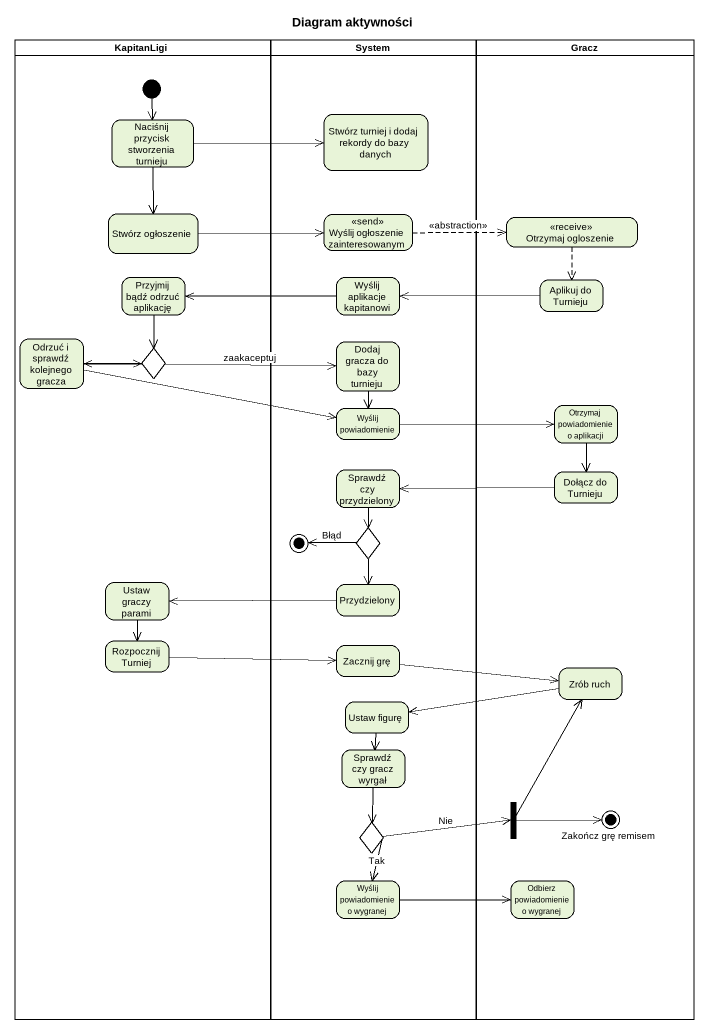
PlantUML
@startuml
title Diagram aktywności
hide empty description
state KapitanLigi <<partition>> {
  state "Naciśnij przycisk stworzenia turnieju" as Naciśnij_przycisk
  state "Stwórz ogłoszenie" as Stwórz_ogłoszenie
  state "Przyjmij bądź odrzuć aplikację" as Przyjmij_bądź_odrzuć
  state "Odrzuć i sprawdź kolejnego gracza" as Odrzuć_i_sprawdź_kolejnego
  state choice1 <<choice>>
  state "Ustaw graczy parami" as Ustaw_graczy_parami
  state "Rozpocznij Turniej" as Rozpocznij_Turniej
  [*] --> Naciśnij_przycisk
}
state System <<partition>> {
  state "Stwórz turniej i dodaj rekordy do bazy danych" as Stwórz_turniej_i_dodaj
  state "Wyślij ogłoszenie zainteresowanym" as Wyślij_ogłoszenie <<send>>
  state "Wyślij aplikacje kapitanowi" as Wyślij_aplikacje_kapitanowi
  state "Dodaj gracza do bazy turnieju" as Dodaj_gracza_do_bazy
  state "Wyślij powiadomienie" as Wyślij_powiadomienie
  state "Sprawdź czy przydzielony" as Sprawdź_czy_przydzielony
  state choice2 <<choice>>
  state Przydzielony
  state "Zacznij grę" as Zacznij_grę
  state "Ustaw figurę" as Ustaw_figurę
  state "Sprawdź czy gracz wyrgał" as Sprawdź_czy_gracz_wyrgał
  state choice3 <<choice>>
  state "Wyślij powiadomienie o wygranej" as Wyślij_powiadomienie_o
  choice2 -left-> [*] : Błąd
}
state Gracz <<partition>> {
  state "Otrzymaj ogloszenie" as Otrzymaj_ogloszenie <<receive>>
  state "Aplikuj do Turnieju" as Aplikuj_do_Turnieju
  state "Otrzymaj powiadomienie o aplikacji" as Otrzymaj_powiadomienie_o
  state "Dołącz do Turnieju" as Dołącz_do_Turnieju
  state "Zrób ruch" as Zrób_ruch
  state fork1 <<fork>>
  state "Zakończ grę remisem" as Zakończ_grę_remisem <<end>>
  state "Odbierz powiadomienie o wygranej" as Odbierz_powiadomienie_o
}
Naciśnij_przycisk -right-> Stwórz_turniej_i_dodaj
Naciśnij_przycisk --> Stwórz_ogłoszenie
Stwórz_ogłoszenie -right-> Wyślij_ogłoszenie
Wyślij_ogłoszenie -right[dashed]-> Otrzymaj_ogloszenie : <<abstraction>>
Otrzymaj_ogloszenie -[dashed]-> Aplikuj_do_Turnieju
Przyjmij_bądź_odrzuć --> choice1
Wyślij_aplikacje_kapitanowi -left-> Przyjmij_bądź_odrzuć
Aplikuj_do_Turnieju -left-> Wyślij_aplikacje_kapitanowi
Odrzuć_i_sprawdź_kolejnego -right-> choice1
Odrzuć_i_sprawdź_kolejnego -right-> Wyślij_powiadomienie
choice1 -left-> Odrzuć_i_sprawdź_kolejnego
choice1 -right-> Dodaj_gracza_do_bazy : zaakaceptuj
Dodaj_gracza_do_bazy --> Wyślij_powiadomienie
Wyślij_powiadomienie -right-> Otrzymaj_powiadomienie_o
Otrzymaj_powiadomienie_o --> Dołącz_do_Turnieju
Sprawdź_czy_przydzielony --> choice2
Dołącz_do_Turnieju -left-> Sprawdź_czy_przydzielony
choice2 --> Przydzielony
Ustaw_graczy_parami --> Rozpocznij_Turniej
Przydzielony -left-> Ustaw_graczy_parami
Rozpocznij_Turniej -right-> Zacznij_grę
Zacznij_grę -right-> Zrób_ruch
Zrób_ruch -left-> Ustaw_figurę
Ustaw_figurę --> Sprawdź_czy_gracz_wyrgał
Sprawdź_czy_gracz_wyrgał --> choice3
fork1 -up-> Zrób_ruch
fork1 -right-> Zakończ_grę_remisem
choice3 -right-> fork1 : Nie
choice3 --> Wyślij_powiadomienie_o : Tak
Wyślij_powiadomienie_o -right-> Odbierz_powiadomienie_o
@enduml
